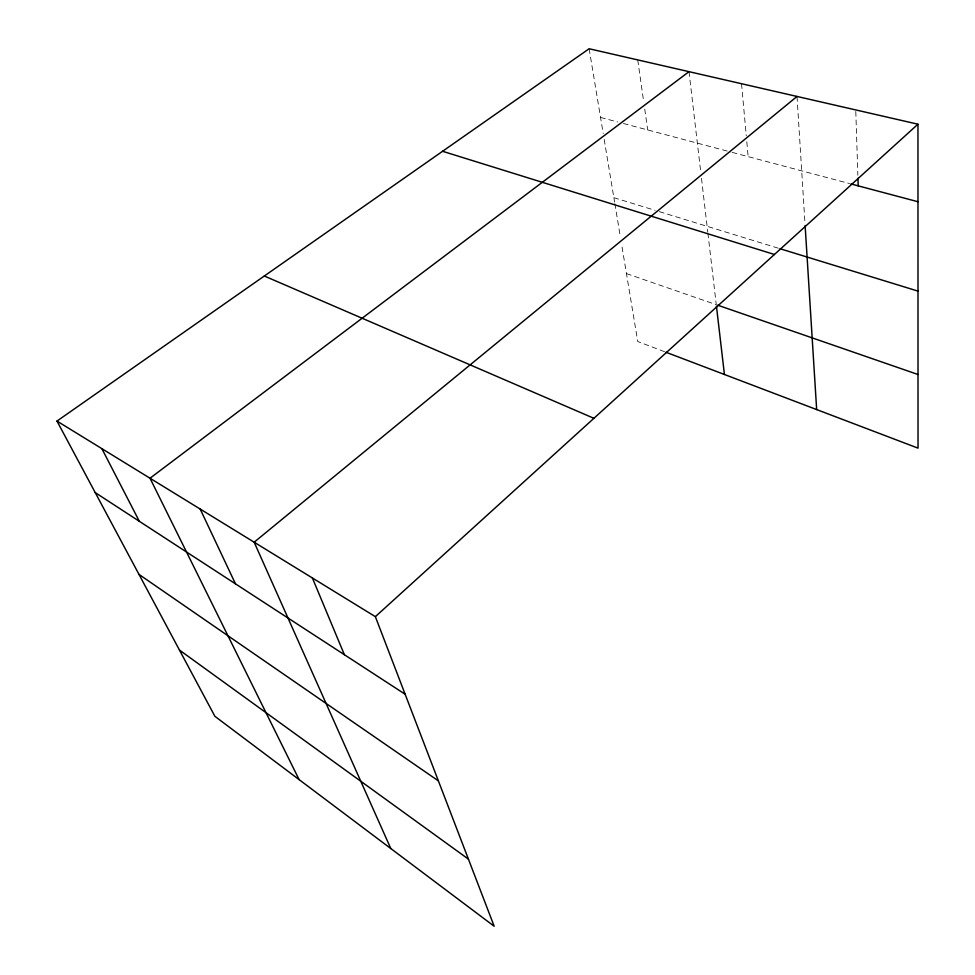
<?xml version="1.0" encoding="UTF-8"?>
<svg xmlns="http://www.w3.org/2000/svg" width="975" height="975" viewBox="0 0 975 975"><rect width="100%" height="100%" fill="white"/><g stroke="black" fill="none" stroke-linecap="round" stroke-linejoin="round"><path stroke-width="0.73" stroke-dasharray="4.88 3.66" d="M600.527 117.427L617.687 121.985M623.403 123.496L730.738 152.002M732.188 152.393L849.517 183.556M613.86 197.669L655.066 210.332M659.319 211.636L778.623 248.296M626.462 273.597L716.272 304.675L707.96 233.732M664.572 351.719L637.735 341.506L621.526 243.872M589.132 48.75L603.208 133.526M604.171 139.376L614.591 202.142M614.847 203.629L620.295 236.438M637.735 59.902L643.671 101.632M644.731 109.09L647.705 129.955M689.008 71.662L700.793 172.465M701.488 178.34L707.789 232.245M741.536 83.728L746.265 135.805M746.801 141.753L748.154 156.634M797.026 96.452L805.021 223.982M855.794 111.442L857.866 175.232"/><path stroke-width="1.46" d="M375.363 616.663L917.963 124.203L589.132 48.75L56.977 421.078L214.902 716.32L494.179 926.25L375.363 616.663L56.977 421.078M797.026 96.452L254.17 542.21L390.792 848.53M689.008 71.662L150.016 478.225L299.106 779.61M850.968 183.934L917.975 201.74M780.037 248.723L917.987 291.111M442.577 151.283L774.418 254.487M717.685 305.175L918.011 374.497M665.986 352.255L918.023 448.134L917.963 124.203M264.31 276.01L593.909 418.312M95.257 492.619L405.137 694.237M138.998 574.409L438.384 780.878M179.461 650.057L468.427 859.133M101.875 448.658L139.352 521.32M200.192 509.06L235.487 583.867M312.39 577.968L344.382 654.713M716.442 306.162L724.437 374.497M805.118 225.481L816.66 409.573M857.963 178.267L858.219 185.859"/></g></svg>
